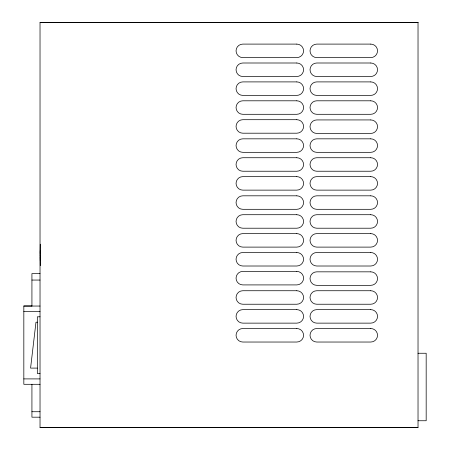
<?xml version="1.0" encoding="UTF-8"?>
<svg xmlns="http://www.w3.org/2000/svg" width="450" height="450" viewBox="0 0 450 450"><rect width="100%" height="100%" fill="white"/><g stroke="black" fill="none" stroke-linecap="round" stroke-linejoin="round"><path stroke-width="0.67" d="M40.236 255.088L40.292 265.691M40.168 255.426L40.275 244.198M40.241 253.485L40.264 250.622M40.027 22.635L418.027 22.635M40.027 273.6L31.927 273.6L31.927 306.045M31.927 280.058L40.027 280.058M31.927 306L23.828 306L23.828 384.3L40.027 384.3M23.828 306.045L40.027 306.045M23.828 311.4L40.027 311.4M40.027 316.8L37.328 316.8L37.328 373.5L40.027 373.5M37.328 322.2L35.977 322.2L30.578 368.1L37.328 368.1M418.027 353.256L426.173 353.256L426.173 420.744L418.027 420.744M23.828 378.9L40.027 378.9M31.927 411.728L40.027 411.728M40.027 417.189L31.927 417.189L31.927 384.3M40.027 427.399L418.027 427.399M40.281 260.713L40.23 256.669M418.027 22.5L40.027 22.5L40.027 427.5L418.027 427.5L418.027 22.5M296.809 44.1L242.809 44.1A6.75 6.75 0 0 0 236.059 50.85A6.75 6.75 0 0 0 242.809 57.6L296.809 57.6A6.75 6.75 0 0 0 303.559 50.85A6.75 6.75 0 0 0 296.809 44.1M370.777 44.1L316.777 44.1A6.75 6.75 0 0 0 310.027 50.85A6.75 6.75 0 0 0 316.777 57.6L370.777 57.6A6.75 6.75 0 0 0 377.527 50.85A6.75 6.75 0 0 0 370.777 44.1M296.809 63L242.809 63A6.75 6.75 0 0 0 236.059 69.75A6.75 6.75 0 0 0 242.809 76.5L296.809 76.5A6.75 6.75 0 0 0 303.559 69.75A6.75 6.75 0 0 0 296.809 63M370.777 63L316.777 63A6.75 6.75 0 0 0 310.027 69.75A6.75 6.75 0 0 0 316.777 76.5L370.777 76.5A6.75 6.75 0 0 0 377.527 69.75A6.75 6.75 0 0 0 370.777 63M296.809 81.9L242.809 81.9A6.75 6.75 0 0 0 236.059 88.65A6.75 6.75 0 0 0 242.809 95.4L296.809 95.4A6.75 6.75 0 0 0 303.559 88.65A6.75 6.75 0 0 0 296.809 81.9M370.777 81.9L316.777 81.9A6.75 6.75 0 0 0 310.027 88.65A6.75 6.75 0 0 0 316.777 95.4L370.777 95.4A6.75 6.75 0 0 0 377.527 88.65A6.75 6.75 0 0 0 370.777 81.9M296.809 100.8L242.809 100.8A6.75 6.75 0 0 0 236.059 107.55A6.75 6.75 0 0 0 242.809 114.3L296.809 114.3A6.75 6.75 0 0 0 303.559 107.55A6.75 6.75 0 0 0 296.809 100.8M370.777 100.8L316.777 100.8A6.75 6.75 0 0 0 310.027 107.55A6.75 6.75 0 0 0 316.777 114.3L370.777 114.3A6.75 6.75 0 0 0 377.527 107.55A6.75 6.75 0 0 0 370.777 100.8M296.809 119.7L242.809 119.7A6.75 6.75 0 0 0 236.059 126.45A6.75 6.75 0 0 0 242.809 133.2L296.809 133.2A6.75 6.75 0 0 0 303.559 126.45A6.75 6.75 0 0 0 296.809 119.7M370.777 119.931L316.777 119.931A6.75 6.75 0 0 0 310.027 126.681A6.75 6.75 0 0 0 316.777 133.431L370.777 133.431A6.75 6.75 0 0 0 377.527 126.681A6.75 6.75 0 0 0 370.777 119.931M296.809 138.831L242.809 138.831A6.75 6.75 0 0 0 236.059 145.581A6.75 6.75 0 0 0 242.809 152.331L296.809 152.331A6.75 6.75 0 0 0 303.559 145.581A6.75 6.75 0 0 0 296.809 138.831M370.777 138.831L316.777 138.831A6.75 6.75 0 0 0 310.027 145.581A6.75 6.75 0 0 0 316.777 152.331L370.777 152.331A6.75 6.75 0 0 0 377.527 145.581A6.75 6.75 0 0 0 370.777 138.831M296.809 157.731L242.809 157.731A6.75 6.75 0 0 0 236.059 164.481A6.75 6.75 0 0 0 242.809 171.231L296.809 171.231A6.75 6.75 0 0 0 303.559 164.481A6.75 6.75 0 0 0 296.809 157.731M370.777 157.731L316.777 157.731A6.75 6.75 0 0 0 310.027 164.481A6.75 6.75 0 0 0 316.777 171.231L370.777 171.231A6.75 6.75 0 0 0 377.527 164.481A6.75 6.75 0 0 0 370.777 157.731M296.809 176.631L242.809 176.631A6.75 6.75 0 0 0 236.059 183.381A6.75 6.75 0 0 0 242.809 190.131L296.809 190.131A6.75 6.75 0 0 0 303.559 183.381A6.75 6.75 0 0 0 296.809 176.631M370.777 176.631L316.777 176.631A6.75 6.75 0 0 0 310.027 183.381A6.75 6.75 0 0 0 316.777 190.131L370.777 190.131A6.75 6.75 0 0 0 377.527 183.381A6.75 6.75 0 0 0 370.777 176.631M296.809 195.812L242.809 195.812A6.75 6.75 0 0 0 236.059 202.562A6.75 6.75 0 0 0 242.809 209.312L296.809 209.312A6.75 6.75 0 0 0 303.559 202.562A6.75 6.75 0 0 0 296.809 195.812M370.777 195.812L316.777 195.812A6.75 6.75 0 0 0 310.027 202.562A6.75 6.75 0 0 0 316.777 209.312L370.777 209.312A6.75 6.75 0 0 0 377.527 202.562A6.75 6.75 0 0 0 370.777 195.812M296.809 214.712L242.809 214.712A6.75 6.75 0 0 0 236.059 221.462A6.75 6.75 0 0 0 242.809 228.212L296.809 228.212A6.75 6.75 0 0 0 303.559 221.462A6.75 6.75 0 0 0 296.809 214.712M370.777 214.712L316.777 214.712A6.75 6.75 0 0 0 310.027 221.462A6.75 6.75 0 0 0 316.777 228.212L370.777 228.212A6.75 6.75 0 0 0 377.527 221.462A6.75 6.75 0 0 0 370.777 214.712M296.809 233.612L242.809 233.612A6.75 6.75 0 0 0 236.059 240.362A6.75 6.75 0 0 0 242.809 247.112L296.809 247.112A6.75 6.75 0 0 0 303.559 240.362A6.75 6.75 0 0 0 296.809 233.612M370.777 233.612L316.777 233.612A6.75 6.75 0 0 0 310.027 240.362A6.75 6.75 0 0 0 316.777 247.112L370.777 247.112A6.75 6.75 0 0 0 377.527 240.362A6.75 6.75 0 0 0 370.777 233.612M296.809 252.512L242.809 252.512A6.75 6.75 0 0 0 236.059 259.262A6.75 6.75 0 0 0 242.809 266.012L296.809 266.012A6.75 6.75 0 0 0 303.559 259.262A6.75 6.75 0 0 0 296.809 252.512M370.777 252.512L316.777 252.512A6.75 6.75 0 0 0 310.027 259.262A6.75 6.75 0 0 0 316.777 266.012L370.777 266.012A6.75 6.75 0 0 0 377.527 259.262A6.75 6.75 0 0 0 370.777 252.512M296.809 271.412L242.809 271.412A6.75 6.75 0 0 0 236.059 278.162A6.75 6.75 0 0 0 242.809 284.912L296.809 284.912A6.75 6.75 0 0 0 303.559 278.162A6.75 6.75 0 0 0 296.809 271.412M370.777 271.834L316.777 271.834A6.75 6.75 0 0 0 310.027 278.584A6.75 6.75 0 0 0 316.777 285.334L370.777 285.334A6.75 6.75 0 0 0 377.527 278.584A6.75 6.75 0 0 0 370.777 271.834M296.809 290.734L242.809 290.734A6.75 6.75 0 0 0 236.059 297.484A6.75 6.75 0 0 0 242.809 304.234L296.809 304.234A6.75 6.75 0 0 0 303.559 297.484A6.75 6.75 0 0 0 296.809 290.734M370.777 290.734L316.777 290.734A6.75 6.75 0 0 0 310.027 297.484A6.75 6.75 0 0 0 316.777 304.234L370.777 304.234A6.75 6.75 0 0 0 377.527 297.484A6.75 6.75 0 0 0 370.777 290.734M296.809 309.634L242.809 309.634A6.75 6.75 0 0 0 236.059 316.384A6.75 6.75 0 0 0 242.809 323.134L296.809 323.134A6.75 6.75 0 0 0 303.559 316.384A6.75 6.75 0 0 0 296.809 309.634M370.777 309.634L316.777 309.634A6.75 6.75 0 0 0 310.027 316.384A6.75 6.75 0 0 0 316.777 323.134L370.777 323.134A6.75 6.75 0 0 0 377.527 316.384A6.75 6.75 0 0 0 370.777 309.634M296.809 328.534L242.809 328.534A6.75 6.75 0 0 0 236.059 335.284A6.75 6.75 0 0 0 242.809 342.034L296.809 342.034A6.75 6.75 0 0 0 303.559 335.284A6.75 6.75 0 0 0 296.809 328.534M370.777 328.534L316.777 328.534A6.75 6.75 0 0 0 310.027 335.284A6.75 6.75 0 0 0 316.777 342.034L370.777 342.034A6.75 6.75 0 0 0 377.527 335.284A6.75 6.75 0 0 0 370.777 328.534"/></g></svg>
